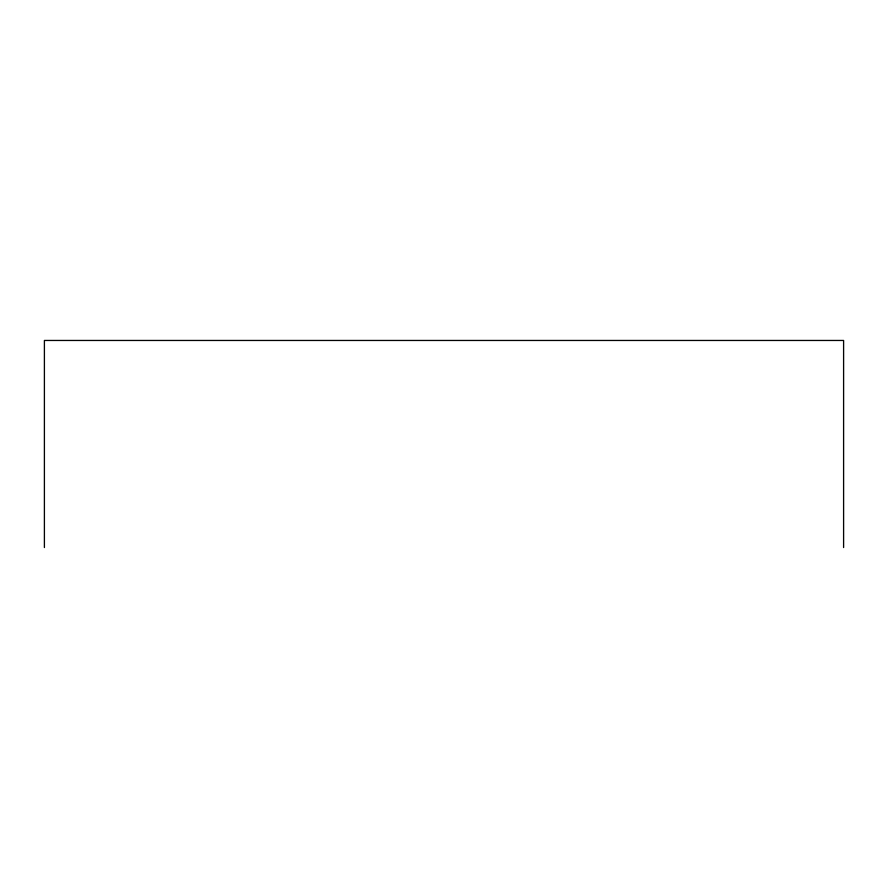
<?xml version="1.0" encoding="UTF-8"?>
<svg xmlns="http://www.w3.org/2000/svg" width="888" height="888" viewBox="0 0 888 888"><rect width="100%" height="100%" fill="white"/><g stroke="black" fill="none" stroke-linecap="round" stroke-linejoin="round"><path stroke-width="1.33" d="M843.6 547.541L843.6 340.459L44.4 340.459L44.4 547.541"/></g></svg>
